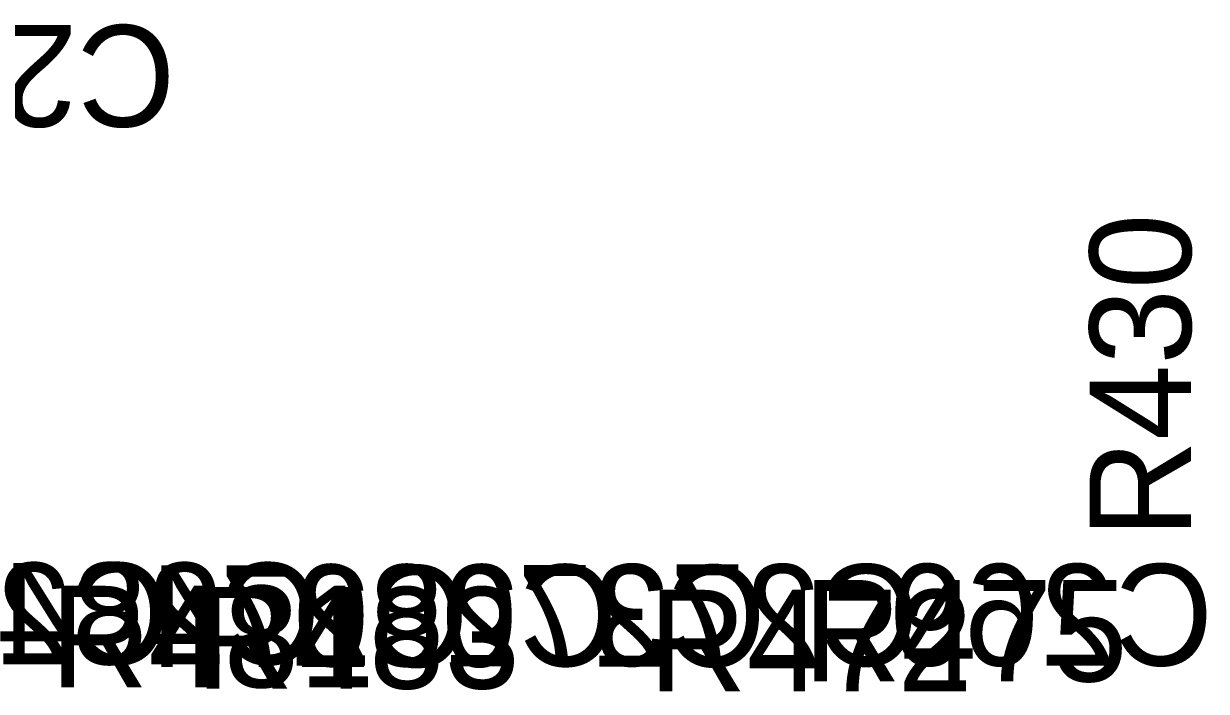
# Model space of a CAD drawing. Header units: millimetres. Extents: x 892 to 1144, y 1011 to 1123.
# Drawn here: x 989.44 to 998.32, y 1035.71 to 1040.73 of the extents above; entities that cross this region are included whole.
import ezdxf

# ---------------------------------------------------------------- set-up
doc = ezdxf.new("R2010")
doc.units = ezdxf.units.MM
doc.layers.add('BottomOverlay', color=54, linetype='Continuous')
doc.layers.add('TopOverlay', color=2, linetype='Continuous')

msp = doc.modelspace()

# ---------------------------------------------------------------- texts
at = {"layer": 'BottomOverlay', "text_generation_flag": 2}
for s, p in [('C281', (990.5354, 1035.9162)), ('C284', (991.6675, 1035.9162)), ('C274', (992.78, 1035.8968)), ('C280', (993.8993, 1035.9032)), ('C270', (995.0122, 1035.8996)), ('C273', (996.1595, 1035.905)), ('C269', (998.3719, 1035.9074))]:
    msp.add_text(s, height=0.762, dxfattribs=at).set_placement(p)
at = {"layer": 'TopOverlay'}
for s, rotation, p in [('C293', 180, (990.5774, 1040.7142)), ('R430', 90, (998.2052, 1036.8638))]:
    msp.add_text(s, height=0.762, rotation=rotation, dxfattribs=at).set_placement(p)
for s, p in [('R475', (995.2926, 1035.7882)), ('R481', (989.6368, 1035.7442)), ('R483', (990.729, 1035.735)), ('R472', (994.1306, 1035.7144))]:
    msp.add_text(s, height=0.762, dxfattribs=at).set_placement(p)

doc.saveas('drawing.dxf')
